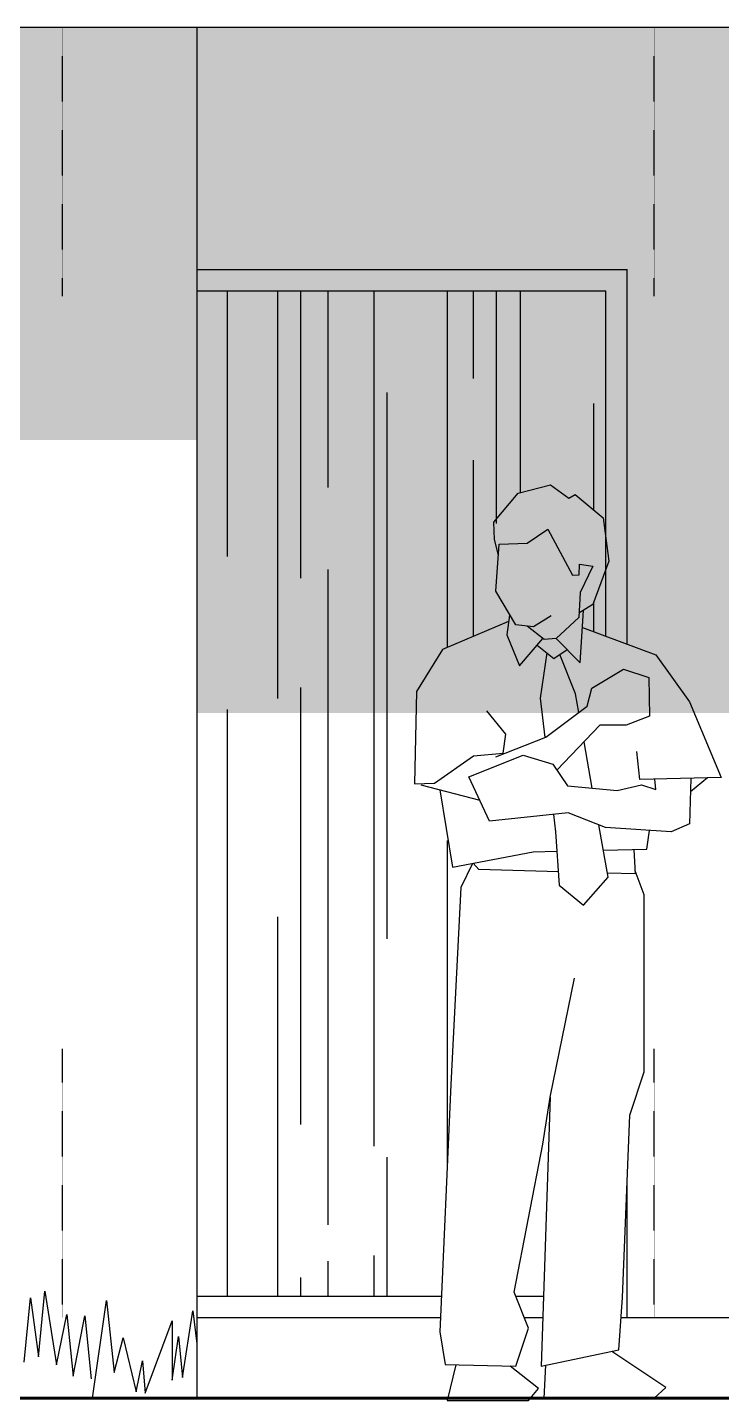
# Model space of a CAD drawing. Header units: millimetres. Extents: x -249630 to 95394, y -188036 to 109963.
# Drawn here: x -92539 to -90926, y 80492 to 83685 of the extents above; entities that cross this region are included whole.
import ezdxf

# ---------------------------------------------------------------- set-up
doc = ezdxf.new("R2010")
doc.units = ezdxf.units.MM
doc.linetypes.add('DASHED2', pattern=[9.525, 6.35, -3.175])
for name, color, linetype in [('04', 4, 'Continuous'), ('05', 5, 'Continuous'), ('Layer1', 2, 'Continuous'), ('Layer2', 8, 'Continuous'), ('Layer5', 84, 'Continuous'), ('Layer8', 8, 'Continuous'), ('SOMBRA', 252, 'Continuous'), ('VEREDA', 1, 'Continuous')]:
    doc.layers.add(name, color=color, linetype=linetype)
doc.layers.add('MUROS', color=6, linetype='Continuous', lineweight=60)

# ---------------------------------------------------------------- blocks, each defined once
blk = doc.blocks.new('20020721p20')
for p, q in [((0.2698, 1.1393), (0.2545, 1.2253)), ((0.4839, 1.1581), (0.4523, 1.1322)), ((-0.0487, 1.1452), (0.0608, 1.1168)), ((0.1916, 0.5646), (0.2367, 0.7855))]:
    blk.add_line(p, q)
at = {"flags": 128}
for points in [[(0.0952, 1.5723), (0.0882, 1.6015), (0.0865, 1.6342), (0.1319, 1.688), (0.1924, 1.7031), (0.226, 1.6788), (0.2378, 1.6855), (0.2899, 1.6418), (0.3008, 1.5611), (0.2706, 1.4805), (0.2449, 1.4644)], [(0.1933, 1.4595), (0.1605, 1.4393), (0.1277, 1.4427), (0.0907, 1.5057), (0.0966, 1.5931), (0.1487, 1.5947), (0.1874, 1.6208), (0.2327, 1.5351), (0.2453, 1.5359), (0.2462, 1.5561), (0.2706, 1.5519), (0.247, 1.5032), (0.2445, 1.4569), (0.2025, 1.4175), (0.1806, 1.4158), (0.1489, 1.4405)], [(0.116, 1.4611), (0.1109, 1.4242), (0.1344, 1.367), (0.1781, 1.4177)], [(0.2028, 1.4178), (0.247, 1.3721), (0.2533, 1.4696)], [(0.1143, 1.4492), (-0.0084, 1.3973), (-0.0571, 1.3191), (-0.0605, 1.1469), (-0.0235, 1.1486), (0.0487, 1.199), (0.1042, 1.204), (0.1092, 1.2393), (0.0739, 1.283)], [(0.2513, 1.4377), (0.3882, 1.3872), (0.4504, 1.2998), (0.5092, 1.1587), (0.3579, 1.1553), (0.3529, 1.2074)], [(0.1673, 1.4052), (0.1983, 1.3805), (0.2228, 1.3972)], [(0.1855, 1.3907), (0.1731, 1.3065), (0.1815, 1.2336)], [(0.2448, 1.2799), (0.2386, 1.3149), (0.2092, 1.3879)], [(0.0907, 1.1973), (0.1832, 1.2343), (0.2605, 1.2914), (0.2689, 1.325), (0.3277, 1.3603), (0.3747, 1.3452), (0.3764, 1.2729), (0.3327, 1.2561), (0.284, 1.2561), (0.2041, 1.1727)], [(0.4532, 1.1574), (0.4504, 1.073), (0.4167, 1.0578), (0.2941, 1.0662), (0.2252, 1.0931), (0.079, 1.078), (0.0403, 1.1603), (0.1412, 1.2007), (0.1966, 1.1839), (0.2235, 1.1435), (0.3159, 1.1351), (0.3613, 1.1452), (0.3882, 1.1368), (0.386, 1.1559)], [(-0.0139, 1.1362), (0.0101, 0.9923), (0.1596, 1.0209), (0.2041, 1.0219)], [(0.1979, 1.0903), (0.2017, 1.0578), (0.2084, 0.9587), (0.2537, 0.9217), (0.2991, 0.9738), (0.2819, 1.071)], [(0.2902, 1.024), (0.3714, 1.0259), (0.376, 1.0606)], [(0.3468, 1.0253), (0.3495, 0.9797), (0.2978, 0.9812)], [(0.047, 0.9993), (0.0252, 0.9545), (0.0067, 0.5882), (-0.0134, 0.1277), (-0.0034, 0.0672), (0.1277, 0.0639), (0.1512, 0.1344), (0.1244, 0.2017), (0.1781, 0.4772), (0.1916, 0.5646), (0.1748, 0.0639), (0.3193, 0.0941), (0.326, 0.1916), (0.3394, 0.531), (0.3663, 0.6117), (0.3663, 0.941), (0.3492, 0.9851)], [(0.2067, 0.9838), (0.0588, 0.9881), (0.0482, 0.9996)], [(0.1825, 0.0655), (0.1798, 0.0042), (0.3848, 0.0042), (0.4067, 0.0244), (0.3062, 0.0914)], [(0.016, 0.0667), (0, 0), (0.1512, 0), (0.1697, 0.0227), (0.1173, 0.0641)]]:
    blk.add_lwpolyline(points, dxfattribs=at)

msp = doc.modelspace()

# ---------------------------------------------------------------- hatches: boundary and pattern name
at = {"layer": 'SOMBRA'}
msp.add_hatch(color=252, dxfattribs=at).paths.add_polyline_path([(-87769.961, 83684.848), (-97457.461, 83684.848), (-96837.147, 82725.638), (-92144.961, 82725.638), (-92144.961, 82091.098), (-88082.461, 82091.098), (-88082.461, 82725.638), (-87769.961, 82725.638)])

# ---------------------------------------------------------------- linework, layer by layer
at = {"layer": '04'}
msp.add_line((-92144.961, 83684.848), (-92144.961, 80497.348), dxfattribs=at)
at = {"layer": '05'}
for p, q in [((-91082.461, 83684.848), (-97457.461, 83684.848)), ((-87769.961, 83684.848), (-91082.461, 83684.848))]:
    msp.add_line(p, q, dxfattribs=at)
at = {"layer": 'Layer1'}
for p, q in [((-91144.961, 82250.715), (-91144.961, 83122.348)), ((-91144.961, 80684.848), (-91144.961, 81009.792))]:
    msp.add_line(p, q, dxfattribs=at)
for points in [[(-92144.961, 83122.348), (-91144.961, 83122.348)], [(-92144.961, 80684.848), (-91578.841, 80684.848)], [(-91384.32, 80684.848), (-91341.24, 80684.848)], [(-91159.201, 80684.848), (-91144.961, 80684.848)]]:
    msp.add_lwpolyline(points, dxfattribs=at)
at = {"layer": 'Layer2'}
for p, q in [((-92073.614, 82454.853), (-92073.614, 83072.348)), ((-91956.774, 82124.653), (-91956.774, 83072.348)), ((-91903.434, 82404.053), (-91903.434, 83072.348)), ((-91839.934, 82614.873), (-91839.934, 83072.348)), ((-91733.254, 81083.253), (-91733.254, 83072.348)), ((-91563.074, 82243.323), (-91563.074, 83072.348)), ((-91502.114, 82868.873), (-91502.114, 83072.348)), ((-91448.774, 82531.053), (-91448.774, 83072.348)), ((-91392.894, 82603.522), (-91392.894, 83072.348)), ((-91702.774, 81565.853), (-91702.774, 82835.853)), ((-91222.714, 82562.425), (-91222.714, 82810.453)), ((-91502.114, 82269.128), (-91502.114, 82678.373)), ((-91839.934, 80900.373), (-91839.934, 82424.373)), ((-91222.714, 82279.41), (-91222.714, 82349.57)), ((-91903.434, 81134.053), (-91903.434, 82150.053)), ((-92073.614, 80734.848), (-92073.614, 82099.253)), ((-91563.074, 81044.857), (-91563.074, 81794.453)), ((-91956.774, 80734.848), (-91956.774, 81616.653)), ((-91702.774, 80734.848), (-91702.774, 81057.853)), ((-91839.934, 80734.848), (-91839.934, 80816.553)), ((-91733.254, 80734.848), (-91733.254, 80829.253)), ((-91903.434, 80734.848), (-91903.434, 80778.453))]:
    msp.add_line(p, q, dxfattribs=at)
at = {"layer": 'Layer5'}
for points in [[(-92546.336, 80581.472), (-92531.356, 80731.128), (-92513.38, 80593.445), (-92498.4, 80746.094), (-92471.437, 80575.486), (-92447.469, 80692.218), (-92432.489, 80548.548), (-92405.526, 80689.225), (-92390.546, 80542.562)], [(-92387.947, 80497.348), (-92355.3, 80724.983), (-92337.325, 80557.369), (-92316.353, 80638.183), (-92286.393, 80512.472), (-92271.413, 80584.307), (-92265.422, 80509.479), (-92202.506, 80677.093), (-92202.506, 80539.41), (-92187.526, 80641.176), (-92178.539, 80545.396), (-92154.571, 80701.038), (-92144.961, 80624.231)]]:
    msp.add_lwpolyline(points, dxfattribs=at)
at = {"layer": 'Layer8', "linetype": 'DASHED2', "ltscale": 0.025}
for points in [[(-92457.461, 83059.848), (-92457.461, 83684.848)], [(-91082.461, 83059.848), (-91082.461, 83684.848)], [(-92457.461, 80684.848), (-92457.461, 81309.848)], [(-91082.461, 80684.848), (-91082.461, 81309.848)]]:
    msp.add_lwpolyline(points, dxfattribs=at)
at = {"layer": 'MUROS'}
msp.add_lwpolyline([(-97269.961, 80497.348), (-84894.961, 80497.348)], dxfattribs=at)
at = {"layer": 'VEREDA'}
for points in [[(-92144.961, 83072.348), (-91194.961, 83072.348)], [(-91194.961, 82269.168), (-91194.961, 83072.348)], [(-92144.961, 80734.848), (-91576.651, 80734.848)], [(-91404.32, 80734.848), (-91339.562, 80734.848)], [(-92144.961, 80684.848), (-91578.841, 80684.848)], [(-91384.32, 80684.848), (-91341.24, 80684.848)], [(-91159.201, 80684.848), (-90894.961, 80684.848)]]:
    msp.add_lwpolyline(points, dxfattribs=at)

# ---------------------------------------------------------------- block references
at = {"layer": 'VEREDA', "xscale": 1250, "yscale": 1250, "zscale": 1250}
msp.add_blockref('20020721p20', (-91563.486, 80492.096), dxfattribs=at)

doc.saveas('drawing.dxf')
